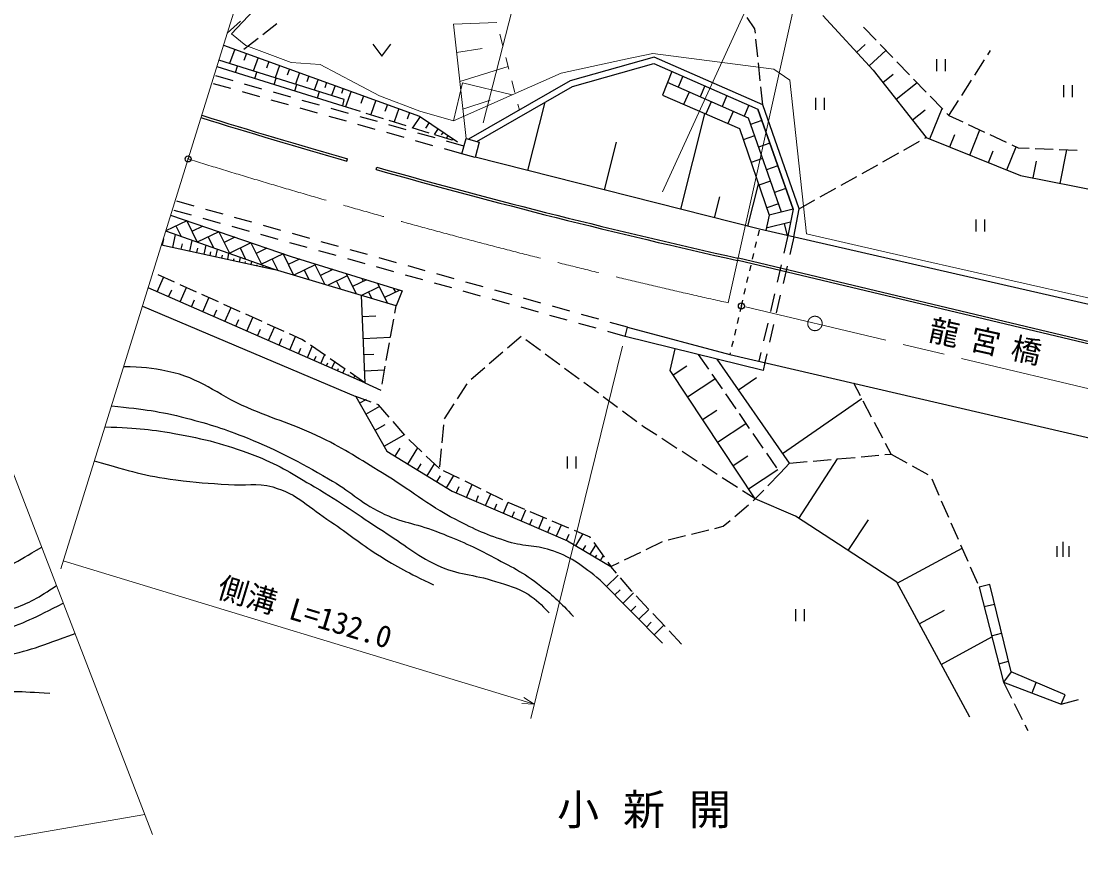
# Model space of a CAD drawing. Units: millimetres, scale not verified. Extents: x 40000 to 680000, y 20000 to 380000.
# Drawn here: x 216000 to 304304, y 250191 to 319200 of the extents above; entities that cross this region are included whole.
import ezdxf
from ezdxf.enums import TextEntityAlignment as Align

# ---------------------------------------------------------------- set-up
doc = ezdxf.new("R2010")
doc.units = ezdxf.units.MM
doc.header["$LTSCALE"] = 1000
doc.header["$PDMODE"] = 32
doc.header["$PDSIZE"] = 500
doc.linetypes.add('CHAIN', pattern=[18.5, 12, -1.5, 3.5, -1.5])
for name, color, linetype, lineweight in [('M-BGD', 7, 'Continuous', 25), ('M-BMK', 2, 'CHAIN', 13), ('M-BMK-ROW', 30, 'Continuous', 13), ('M-STR-STR1', 1, 'Continuous', 25), ('M-STR-STRD', 7, 'Continuous', 13)]:
    doc.layers.add(name, color=color, linetype=linetype, lineweight=lineweight)
doc.layers.add('M-OTRS', color=6, linetype='Continuous')
doc.layers.add('M-STR-HTXT', color=7, linetype='Continuous')
doc.styles.add('ＭＳ ゴシック', font='')
doc.styles.get('ＭＳ ゴシック').set_extended_font_data('MS Gothic')

msp = doc.modelspace()

# ---------------------------------------------------------------- linework, layer by layer
at = {"layer": 'M-BGD'}
for p, q in [((282797, 319667), (286991, 315109)), ((233165, 318197), (234286, 319194)), ((237309, 318992), (236129, 318067)), ((277145, 318573), (276508, 319510)), ((277183, 318208), (277145, 318573)), ((286201, 318695), (287244, 317616)), ((232860, 317215), (249190, 311305)), ((235736, 317758), (234555, 316832)), ((245306, 317296), (246056, 316296)), ((246056, 316296), (246806, 317296)), ((277388, 316219), (277234, 317711)), ((285619, 316600), (286323, 317248)), ((287591, 317257), (288634, 316179)), ((233800, 316874), (233362, 315665)), ((234768, 316524), (234549, 315919)), ((235736, 316174), (235330, 315052)), ((286655, 315474), (288063, 316769)), ((296548, 316393), (296776, 316750)), ((232304, 315426), (242817, 312141)), ((242921, 312690), (232465, 315944)), ((233860, 314940), (234022, 315459)), ((236633, 315849), (236430, 315288)), ((237531, 315524), (237154, 314484)), ((261948, 313773), (268722, 315677)), ((268722, 315677), (277398, 311869)), ((277593, 314230), (277439, 315722)), ((288981, 315819), (290024, 314741)), ((292278, 316048), (292278, 315048)), ((293028, 315048), (293028, 316048)), ((295469, 314709), (296278, 315972)), ((233653, 314233), (232209, 314640)), ((235477, 314435), (235640, 314956)), ((237079, 313934), (237242, 314457)), ((238363, 315223), (238174, 314703)), ((239195, 314922), (238846, 313958)), ((239966, 314643), (239792, 314161)), ((240738, 314364), (240414, 313470)), ((270229, 315015), (269430, 313035)), ((271144, 314613), (270743, 313698)), ((286991, 315109), (291428, 309518)), ((287794, 314096), (288670, 314791)), ((290372, 314381), (291414, 313303)), ((233474, 313587), (232030, 313994)), ((236059, 313553), (234615, 313961)), ((238796, 313397), (238960, 313922)), ((241453, 314105), (241291, 313658)), ((242168, 313846), (241868, 313017)), ((242831, 313606), (242681, 313192)), ((253957, 309176), (261948, 313773)), ((276599, 311128), (269854, 314087)), ((272976, 313810), (272574, 312894)), ((277798, 312240), (277644, 313732)), ((288906, 312695), (290658, 314085)), ((294390, 313025), (295199, 314288)), ((302853, 313860), (302853, 312860)), ((303603, 312860), (303603, 313860)), ((235880, 312907), (234436, 313315)), ((238286, 312228), (236842, 312635)), ((238465, 312874), (237021, 313281)), ((240870, 312194), (239427, 312602)), ((240681, 312809), (240846, 313336)), ((242817, 312141), (242921, 312690)), ((243494, 313366), (243027, 312075)), ((244527, 312993), (244294, 312347)), ((245560, 312619), (245126, 311419)), ((269430, 313035), (275849, 310258)), ((271658, 313296), (271206, 312266)), ((274807, 313006), (274406, 312091)), ((282190, 312827), (282190, 311827)), ((282940, 311827), (282940, 312827)), ((291762, 312944), (292805, 311865)), ((293312, 311341), (294121, 312604)), ((240692, 311548), (239248, 311956)), ((243276, 311515), (241833, 311923)), ((242817, 312141), (244248, 311694)), ((246520, 312272), (246303, 311672)), ((247479, 311924), (247076, 310810)), ((258234, 306757), (259678, 312467)), ((273490, 312492), (273042, 311472)), ((276639, 312203), (276237, 311287)), ((277398, 311869), (280320, 303547)), ((280320, 303547), (277398, 311869)), ((290264, 310984), (291334, 311832)), ((291718, 309401), (292739, 311933)), ((243097, 310869), (241654, 311277)), ((245682, 310836), (244239, 311243)), ((244726, 311545), (246157, 311097)), ((246635, 310948), (248066, 310501)), ((248370, 311602), (248169, 311045)), ((249253, 311263), (248621, 310327)), ((249190, 311305), (252372, 309155)), ((270971, 303536), (272984, 311497)), ((275321, 311689), (274878, 310678)), ((279347, 303300), (276599, 311128)), ((277729, 310926), (276786, 310595)), ((293152, 311506), (293312, 311341)), ((293312, 311341), (294465, 310807)), ((245503, 310189), (244060, 310597)), ((248088, 310156), (246645, 310564)), ((248544, 310351), (249975, 309904)), ((250002, 310757), (249686, 310289)), ((250750, 310251), (250421, 309765)), ((251164, 309971), (251000, 309728)), ((275849, 310258), (278338, 303045)), ((294918, 310597), (296279, 309966)), ((295059, 308054), (295900, 310142)), ((247909, 309510), (246466, 309918)), ((250315, 308831), (248872, 309238)), ((250494, 309477), (249051, 309884)), ((250453, 309755), (251884, 309308)), ((251578, 309691), (251418, 309453)), ((252900, 308797), (251456, 309205)), ((251993, 309412), (251912, 309292)), ((252362, 309158), (252372, 309155)), ((264602, 305147), (265609, 309127)), ((277117, 309651), (276173, 309320)), ((289561, 308472), (290870, 309205)), ((291306, 309449), (291428, 309518)), ((291428, 309518), (299268, 306357)), ((293388, 308727), (293809, 309771)), ((296733, 309756), (298094, 309126)), ((252721, 308151), (251278, 308559)), ((278392, 309039), (277448, 308708)), ((287816, 307495), (289125, 308228)), ((296604, 307431), (296993, 308397)), ((298149, 306808), (298928, 308740)), ((298548, 308916), (299085, 308667)), ((299085, 308667), (299992, 308629)), ((300492, 308609), (301991, 308547)), ((302490, 308526), (303989, 308464)), ((302570, 305697), (303130, 308500)), ((243141, 307542), (243196, 307734)), ((277535, 301876), (253832, 307870)), ((277780, 307764), (276825, 307429)), ((300327, 306145), (300608, 307547)), ((245591, 306846), (245645, 307039)), ((279054, 307152), (278111, 306821)), ((286071, 306517), (287380, 307250)), ((276566, 302121), (277450, 305618)), ((278442, 305877), (277477, 305538)), ((284326, 305540), (285635, 306273)), ((299268, 306357), (307472, 304716)), ((279717, 305265), (278773, 304933)), ((282581, 304563), (283890, 305296)), ((230416, 303796), (228972, 304199)), ((273768, 302829), (274210, 304577)), ((279105, 303990), (278130, 303648)), ((280836, 303586), (282145, 304319)), ((228454, 303046), (238509, 299596)), ((230205, 303037), (228760, 303440)), ((232824, 303123), (231380, 303527)), ((278338, 303045), (278047, 301759)), ((280320, 303547), (278338, 303045)), ((280320, 303547), (279898, 301335)), ((280312, 303545), (280316, 303528)), ((229792, 302587), (228046, 301734)), ((228893, 302148), (229322, 301272)), ((229792, 302587), (230667, 300797)), ((231129, 302128), (230231, 301689)), ((232612, 302364), (231168, 302768)), ((235020, 301692), (233576, 302095)), ((235232, 302451), (233788, 302854)), ((237640, 301779), (236195, 302182)), ((280113, 302463), (278095, 301952)), ((279588, 302330), (279834, 301361)), ((295560, 302677), (295560, 301677)), ((296310, 301677), (296310, 302677)), ((237117, 298521), (228043, 301723)), ((228623, 300362), (228856, 301436)), ((232467, 301670), (230676, 300794)), ((231569, 301230), (232013, 300322)), ((232467, 301670), (233346, 299873)), ((233805, 301211), (232906, 300771)), ((237428, 301019), (235983, 301423)), ((240048, 301106), (238603, 301510)), ((279902, 301354), (279564, 299892)), ((279906, 301379), (279811, 301355)), ((280389, 301241), (280051, 299780)), ((227683, 300566), (237117, 298521)), ((227764, 300548), (227881, 301085)), ((229338, 300207), (229435, 300654)), ((230053, 300052), (230246, 300946)), ((230647, 299923), (230728, 300295)), ((231242, 299795), (231403, 300538)), ((232008, 300332), (231999, 300327)), ((235142, 300752), (233321, 299861)), ((234244, 300312), (234704, 299373)), ((235142, 300752), (236021, 298955)), ((236480, 300293), (235582, 299853)), ((239836, 300347), (238391, 300750)), ((242456, 300434), (241011, 300837)), ((231736, 299687), (231803, 299996)), ((232230, 299580), (232364, 300198)), ((232719, 299474), (232773, 299721)), ((233208, 299368), (233315, 299863)), ((233696, 299262), (233736, 299448)), ((234185, 299156), (234265, 299527)), ((234683, 299414), (234643, 299394)), ((237818, 299834), (235965, 298927)), ((236919, 299394), (237386, 298440)), ((237818, 299834), (238691, 298049)), ((239184, 299388), (238257, 298935)), ((238509, 299596), (247746, 296749)), ((239142, 299401), (239155, 299375)), ((242244, 299675), (240799, 300078)), ((244652, 299002), (243207, 299406)), ((244864, 299761), (243419, 300165)), ((247272, 299089), (245827, 299492)), ((342923, 283490), (275785, 299451)), ((234674, 299050), (234700, 299174)), ((235162, 298945), (235216, 299192)), ((235651, 298839), (235664, 298900)), ((236139, 298733), (236166, 298856)), ((247240, 295484), (237117, 298521)), ((237359, 298496), (237298, 298466)), ((240493, 298916), (238709, 298043)), ((239595, 298476), (239995, 297657)), ((240453, 298997), (241300, 297266)), ((241976, 298528), (240932, 298017)), ((241764, 298593), (241831, 298457)), ((247060, 298330), (245615, 298733)), ((249679, 298416), (248235, 298820)), ((342877, 283295), (275739, 299257)), ((279338, 298918), (279000, 297457)), ((279825, 298805), (279487, 297344)), ((227334, 296654), (227863, 297866)), ((228782, 297455), (227413, 298068)), ((243168, 297998), (241531, 297197)), ((243075, 298189), (243909, 296483)), ((244769, 297667), (243608, 297099)), ((244385, 297785), (244506, 297539)), ((249467, 297657), (248023, 298061)), ((252087, 297744), (250643, 298147)), ((244646, 289093), (226570, 296988)), ((228289, 296237), (228549, 296834)), ((230607, 296637), (229238, 297250)), ((229244, 295820), (229765, 297014)), ((242270, 297558), (242604, 296875)), ((245844, 297080), (244352, 296350)), ((245696, 297381), (246518, 295700)), ((247561, 296806), (246283, 296181)), ((247007, 296977), (247181, 296621)), ((247746, 296749), (247240, 295484)), ((251875, 296985), (250431, 297388)), ((254283, 296312), (252839, 296716)), ((254495, 297072), (253051, 297475)), ((256903, 296399), (255458, 296803)), ((230185, 295409), (230442, 295997)), ((232432, 295819), (231063, 296432)), ((231126, 294998), (231639, 296174)), ((244338, 296354), (244646, 289093)), ((244945, 296640), (245214, 296092)), ((256691, 295640), (255246, 296044)), ((259311, 295727), (257866, 296130)), ((278775, 296482), (278436, 295021)), ((279261, 296370), (278923, 294908)), ((226100, 295477), (243887, 287954)), ((232053, 294593), (232306, 295173)), ((234257, 295001), (232888, 295615)), ((232979, 294189), (233485, 295347)), ((247132, 294886), (247240, 295484)), ((247266, 295549), (247174, 295504)), ((259099, 294968), (257654, 295371)), ((261719, 295054), (260274, 295458)), ((233893, 293790), (234142, 294360)), ((236082, 294184), (234714, 294797)), ((234806, 293391), (235304, 294532)), ((244412, 294601), (245552, 294650)), ((246778, 292917), (247044, 294393)), ((261507, 294295), (260062, 294699)), ((264127, 294382), (262682, 294785)), ((266535, 293710), (265090, 294113)), ((235705, 292998), (235951, 293560)), ((237908, 293366), (236539, 293979)), ((236605, 292605), (237096, 293730)), ((263915, 293623), (262470, 294026)), ((266323, 292950), (264878, 293354)), ((266323, 292950), (266518, 293714)), ((266518, 293714), (275056, 291448)), ((278211, 294047), (277872, 292585)), ((278697, 293934), (278359, 292473)), ((237491, 292218), (237733, 292772)), ((239395, 292700), (238364, 293162)), ((238377, 291831), (238861, 292939)), ((239700, 292490), (239395, 292700)), ((244490, 292777), (246770, 292874)), ((246423, 290949), (246689, 292425)), ((257666, 292940), (256528, 291963)), ((259273, 291775), (258067, 292667)), ((277825, 290117), (266323, 292950)), ((239115, 291509), (239316, 291970)), ((239852, 291187), (240255, 292109)), ((241349, 291358), (240112, 292207)), ((244547, 291435), (245386, 291470)), ((256149, 291637), (255011, 290660)), ((260881, 290587), (259675, 291478)), ((270081, 290106), (270487, 291925)), ((272410, 291451), (273264, 290218)), ((277647, 291611), (277479, 290886)), ((278134, 291499), (277966, 290773)), ((240416, 290941), (240570, 291293)), ((240980, 290694), (241288, 291399)), ((241439, 290494), (241554, 290759)), ((242997, 290226), (241761, 291075)), ((241897, 290294), (242128, 290823)), ((280015, 282387), (274003, 291059)), ((277966, 290773), (277825, 290117)), ((242355, 290094), (242432, 290270)), ((242813, 289894), (242967, 290246)), ((243271, 289694), (243310, 289782)), ((244646, 289093), (243410, 289943)), ((243730, 289494), (243807, 289670)), ((244604, 290092), (246282, 290164)), ((246068, 288981), (246334, 290457)), ((254632, 290334), (253494, 289356)), ((262490, 289398), (261283, 290289)), ((277168, 279413), (270081, 290106)), ((270326, 289736), (271466, 290491)), ((273548, 289807), (274402, 288574)), ((244646, 289093), (245975, 288461)), ((253135, 289012), (252322, 287752)), ((264098, 288209), (262892, 289101)), ((271535, 287912), (273814, 289423)), ((275781, 288494), (277266, 289524)), ((285940, 288003), (285389, 289052)), ((243887, 287954), (246481, 283399)), ((245174, 287483), (243887, 287954)), ((245975, 288461), (245980, 288489)), ((265706, 287020), (264500, 287912)), ((274687, 288163), (275541, 286929)), ((244202, 287400), (244783, 287731)), ((244731, 286471), (245893, 287132)), ((245785, 287258), (245643, 287311)), ((246661, 286233), (245785, 287258)), ((252050, 287332), (251237, 286072)), ((279445, 283208), (286053, 287789)), ((286870, 286233), (286172, 287561)), ((267315, 285832), (266108, 286723)), ((272784, 286028), (273962, 286808)), ((275825, 286518), (276679, 285285)), ((245494, 285133), (246330, 285609)), ((247959, 284711), (246985, 285852)), ((251182, 285577), (251044, 284084)), ((267867, 285424), (267717, 285534)), ((268970, 284711), (267867, 285424)), ((274033, 284143), (276389, 285704)), ((287801, 284463), (287103, 285790)), ((246256, 283794), (247929, 284747)), ((249401, 283325), (248316, 284362)), ((270650, 283625), (269390, 284439)), ((276964, 284874), (277818, 283641)), ((247162, 282979), (247574, 283647)), ((248231, 282320), (249054, 283656)), ((250998, 283586), (250860, 282092)), ((288493, 283146), (288034, 284020)), ((246481, 283399), (251922, 280046)), ((250847, 281944), (249762, 282980)), ((261494, 282943), (261494, 281943)), ((262244, 281943), (262244, 282943)), ((272330, 282539), (271070, 283354)), ((275324, 282195), (276542, 283002)), ((278102, 283230), (278956, 281996)), ((280802, 277790), (284034, 282747)), ((282007, 282565), (283501, 282699)), ((283999, 282743), (285493, 282877)), ((285991, 282922), (287485, 283056)), ((287983, 283100), (288493, 283146)), ((288493, 283146), (289803, 282415)), ((249028, 281829), (249335, 282327)), ((249824, 281339), (250438, 282334)), ((251162, 281790), (252510, 281131)), ((274009, 281454), (272749, 282268)), ((276615, 280246), (279050, 281860)), ((279256, 281564), (280015, 282387)), ((280015, 282387), (281509, 282520)), ((290240, 282172), (291550, 281441)), ((250630, 280842), (250940, 281346)), ((251435, 280346), (252056, 281353)), ((252959, 280911), (254306, 280252)), ((275689, 280368), (274429, 281183)), ((279256, 281564), (278229, 280506)), ((279241, 281585), (279256, 281564)), ((291877, 281098), (292479, 279724)), ((251922, 280046), (261540, 275933)), ((252256, 279903), (252486, 280440)), ((253116, 279535), (253575, 280610)), ((254756, 280033), (256103, 279374)), ((277168, 279413), (276109, 280097)), ((277880, 280147), (277168, 279413)), ((253911, 279195), (254123, 279692)), ((254706, 278855), (255131, 279849)), ((256180, 278225), (256573, 279146)), ((256553, 279155), (257933, 278567)), ((276986, 279257), (277168, 279413)), ((280515, 277977), (277168, 279413)), ((292680, 279266), (293282, 277892)), ((255443, 278540), (255640, 279001)), ((256918, 277909), (257115, 278371)), ((257656, 277593), (258051, 278517)), ((258393, 278371), (259773, 277783)), ((275467, 277955), (276606, 278932)), ((258397, 277277), (258595, 277740)), ((259137, 276960), (259533, 277886)), ((260233, 277587), (261613, 277000)), ((274510, 277135), (275088, 277630)), ((288961, 272469), (280515, 277977)), ((284921, 275104), (286601, 277679)), ((293483, 277434), (294085, 276060)), ((259879, 276643), (260077, 277107)), ((260621, 276326), (261017, 277253)), ((261451, 275971), (261673, 276490)), ((262073, 276804), (263374, 276249)), ((262233, 275519), (262811, 276489)), ((271848, 276487), (273306, 276842)), ((273792, 276960), (274510, 277135)), ((261540, 275933), (265146, 273782)), ((262831, 275163), (263053, 275536)), ((263374, 276249), (263424, 276180)), ((263428, 274806), (263874, 275553)), ((263716, 275774), (264591, 274555)), ((268082, 275208), (269431, 275863)), ((269905, 276013), (271363, 276368)), ((294286, 275603), (294888, 274229)), ((302842, 274599), (302842, 275849)), ((263858, 274550), (263969, 274737)), ((264287, 274294), (264510, 274668)), ((266283, 274334), (267632, 274989)), ((289007, 272385), (294411, 275317)), ((302342, 274599), (302342, 275474)), ((303342, 274599), (303342, 275474)), ((264882, 274149), (265146, 273782)), ((265146, 273782), (265833, 274115)), ((265621, 273219), (265146, 273782)), ((295089, 273771), (295691, 272397)), ((264785, 272111), (265751, 273065)), ((269448, 267391), (264260, 272643)), ((266854, 271757), (265943, 272837)), ((295057, 261232), (288961, 272469)), ((296709, 272279), (295833, 272073)), ((295833, 272073), (297857, 264164)), ((298494, 265011), (296709, 272279)), ((265470, 271418), (265903, 271846)), ((266154, 270726), (267020, 271581)), ((266914, 271694), (266854, 271757)), ((268286, 270238), (267257, 271330)), ((266814, 270058), (267231, 270470)), ((267474, 269390), (268308, 270215)), ((280515, 270238), (280515, 269238)), ((281265, 269238), (281265, 270238)), ((296251, 270440), (297107, 270659)), ((269658, 268783), (268629, 269875)), ((290840, 269006), (292951, 270152)), ((268110, 268746), (268512, 269144)), ((268746, 268103), (269550, 268898)), ((271030, 267328), (270001, 268419)), ((292673, 265627), (296896, 267919)), ((296871, 268016), (297703, 268229)), ((297469, 265680), (298278, 265887)), ((298494, 265011), (297857, 264164)), ((302998, 263096), (298494, 265011)), ((297857, 264164), (298528, 262823)), ((297857, 264164), (302666, 262330)), ((300238, 263256), (300571, 264128)), ((298752, 262376), (299423, 261034)), ((302666, 262330), (302998, 263096)), ((302666, 262330), (304119, 262703)), ((299646, 260587), (299882, 260115))]:
    msp.add_line(p, q, dxfattribs=at)
at = {"layer": 'M-BGD', "lineweight": 13}
for p, q in [((252020, 318944), (255631, 319079)), ((253073, 309421), (252020, 318944)), ((256132, 317143), (255881, 318111)), ((252282, 316580), (254415, 316917)), ((256634, 315207), (256383, 316175)), ((252547, 314183), (256574, 315439)), ((257136, 313271), (256885, 314239)), ((252802, 311874), (255090, 312627)), ((257517, 311800), (257387, 312302))]:
    msp.add_line(p, q, dxfattribs=at)
at = {"layer": 'M-BGD'}
msp.add_lwpolyline([(280389, 301241), (280836, 303586), (277798, 312240), (268759, 316206), (261753, 314238), (253281, 309363)], dxfattribs=at)
msp.add_lwpolyline([(252721, 308151), (253073, 309421), (254177, 309115), (253825, 307845)], close=True, dxfattribs=at)
for radius, start, end in [(561129, 252.72658, 254.02241), (560929, 252.72658, 254.02241), (561129, 254.28241, 257.45198), (560929, 254.28241, 257.45198)]:
    msp.add_arc((397598, 846994), radius, start, end, dxfattribs=at)
for points, knots in [([(264262, 272641), (262684, 273891), (262053, 274445), (260375, 275067), (258958, 275593), (258026, 275387), (256585, 275844), (254819, 276406), (253855, 276831), (252213, 277691), (249704, 279004), (248519, 280119), (246092, 281577), (244138, 282751), (243089, 283498), (241039, 284492), (238680, 285637), (237231, 285987), (234820, 287019), (232212, 288134), (230997, 289488), (228213, 290031), (226791, 290308), (226166, 290408), (224523, 290406)], [0, 0, 0, 0, 1, 1, 1, 2, 2, 2, 3, 3, 3, 4, 4, 4, 5, 5, 5, 6, 6, 6, 7, 7, 7, 8, 8, 8, 8]), ([(223520, 287179), (226447, 286839), (227372, 286758), (229768, 286144), (231779, 285628), (232890, 285258), (234820, 284492), (237581, 283397), (239035, 282551), (241622, 281091), (243391, 280093), (244176, 279180), (245994, 278274), (247681, 277433), (248806, 277405), (250561, 276719), (252381, 276008), (253401, 275592), (255128, 274678), (256814, 273787), (257809, 273334), (259306, 272152), (260444, 271254), (260858, 270862), (262027, 269626)], [0, 0, 0, 0, 1, 1, 1, 2, 2, 2, 3, 3, 3, 4, 4, 4, 5, 5, 5, 6, 6, 6, 7, 7, 7, 8, 8, 8, 8]), ([(222974, 285425), (225858, 285288), (226787, 285229), (229185, 284784), (231783, 284301), (233232, 283897), (235695, 282938), (237656, 282173), (238633, 281464), (240456, 280411), (242762, 279079), (243942, 278150), (246189, 276719), (247929, 275610), (248800, 274800), (250658, 273901), (252432, 273043), (253651, 273176), (255517, 272541), (256598, 272173), (257284, 272100), (258237, 271472), (259001, 270969), (259297, 270682), (259986, 269917)], [0, 0, 0, 0, 1, 1, 1, 2, 2, 2, 3, 3, 3, 4, 4, 4, 5, 5, 5, 6, 6, 6, 7, 7, 7, 8, 8, 8, 8]), ([(222088, 282574), (225230, 281695), (226189, 281362), (228893, 280994), (230592, 280763), (231555, 280727), (233266, 280606), (234706, 280503), (235566, 280795), (236958, 280411), (239091, 279823), (239953, 278690), (241816, 277496), (243376, 276496), (244132, 275758), (245703, 274776), (247459, 273677), (248130, 273357), (250367, 272249)], [0, 0, 0, 0, 1, 1, 1, 2, 2, 2, 3, 3, 3, 4, 4, 4, 5, 5, 5, 6, 6, 6, 6]), ([(188489, 266895), (191141, 267770), (191943, 268009), (194206, 268538), (197003, 269191), (198641, 269189), (201469, 269697), (203406, 270046), (204498, 270216), (206413, 270674), (208381, 271145), (209523, 271306), (211418, 272017), (212895, 272571), (213635, 273089), (215019, 273848), (216082, 274431), (216431, 274632), (217708, 275395)], [0, 0, 0, 0, 1, 1, 1, 2, 2, 2, 3, 3, 3, 4, 4, 4, 5, 5, 5, 6, 6, 6, 6]), ([(175060, 255998), (177357, 256483), (178057, 256644), (179923, 257246), (182030, 257925), (183193, 258392), (185172, 259382), (186971, 260283), (187965, 260850), (189567, 262068), (190789, 262997), (191219, 263818), (192436, 264753), (193758, 265770), (194571, 266279), (196098, 266951), (197611, 267617), (198570, 267702), (200187, 268049), (202195, 268481), (203342, 268614), (205375, 268904), (207562, 269216), (208803, 269269), (210991, 269575), (212640, 269806), (213622, 269720), (215202, 270247), (216766, 270768), (217381, 271171), (218942, 272202)], [0, 0, 0, 0, 1, 1, 1, 2, 2, 2, 3, 3, 3, 4, 4, 4, 5, 5, 5, 6, 6, 6, 7, 7, 7, 8, 8, 8, 9, 9, 9, 10, 10, 10, 10]), ([(171522, 251343), (174304, 252248), (175008, 252478), (177237, 253218), (179720, 254042), (181135, 254437), (183585, 255354), (185787, 256177), (187077, 256545), (189140, 257673), (190625, 258486), (191386, 259083), (192680, 260176), (193943, 261243), (194241, 262276), (195548, 263289), (196535, 264053), (197224, 264328), (198417, 264692), (200139, 265219), (201232, 264873), (202995, 265242), (204921, 265645), (205865, 266346), (207756, 266890), (210201, 267593), (211695, 267533), (214103, 268355), (216287, 269099), (217090, 269492), (219509, 270735)], [0, 0, 0, 0, 1, 1, 1, 2, 2, 2, 3, 3, 3, 4, 4, 4, 5, 5, 5, 6, 6, 6, 7, 7, 7, 8, 8, 8, 9, 9, 9, 10, 10, 10, 10]), ([(186088, 253645), (189353, 255925), (190234, 256559), (192985, 258284), (195195, 259669), (196433, 260451), (198722, 261702), (201043, 262970), (202333, 263749), (204826, 264631), (206581, 265253), (207631, 265407), (209465, 265730), (211285, 266050), (212347, 265943), (214165, 266279), (216703, 266750), (217624, 267152), (220486, 268208)], [0, 0, 0, 0, 1, 1, 1, 2, 2, 2, 3, 3, 3, 4, 4, 4, 5, 5, 5, 6, 6, 6, 6]), ([(195182, 256453), (197853, 258284), (198758, 258926), (201286, 260054), (203647, 261107), (205075, 261459), (207573, 262129), (209596, 262671), (210739, 263005), (212822, 263228), (214979, 263458), (215837, 263395), (218376, 263228)], [0, 0, 0, 0, 1, 1, 1, 2, 2, 2, 3, 3, 3, 4, 4, 4, 4])]:
    msp.add_open_spline(points, degree=3, knots=knots, dxfattribs=at)
at = {"layer": 'M-BMK'}
msp.add_line((342042, 279786), (274905, 295748), dxfattribs=at)
msp.add_circle((282148, 294026), 600, dxfattribs=at)
msp.add_arc((397598, 846994), 564736, 252.72658, 257.45198, dxfattribs=at)
at = {"layer": 'M-BMK-ROW'}
for p, q in [((233523, 318142), (241574, 326695)), ((234734, 317163), (233523, 318142)), ((238487, 315752), (234734, 317163)), ((267980, 316377), (266753, 316114)), ((268637, 316517), (267980, 316377)), ((278727, 315194), (268637, 316517)), ((240925, 315596), (238487, 315752)), ((243846, 314040), (240925, 315596)), ((266753, 316114), (260996, 314882)), ((260996, 314882), (256914, 313075)), ((280051, 314282), (278727, 315194)), ((245866, 312977), (243846, 314040)), ((252778, 314061), (252027, 310912)), ((256914, 313075), (252778, 314061)), ((281438, 301488), (280051, 314282)), ((249213, 311718), (245866, 312977)), ((252027, 310912), (256914, 313075)), ((252027, 310912), (249213, 311718)), ((281438, 301488), (288075, 299953)), ((288075, 299953), (306497, 295783))]:
    msp.add_line(p, q, dxfattribs=at)
at = {"layer": 'M-OTRS'}
for p in [(229910, 307729), (276015, 295484)]:
    msp.add_point(p, dxfattribs=at)
at = {"layer": 'M-STR-STR1'}
for p, q in [((277403, 301321), (277519, 301807)), ((321452, 291813), (277535, 301876)), ((277172, 300348), (277287, 300835)), ((276941, 299375), (277056, 299862)), ((276709, 298402), (276825, 298889)), ((276478, 297429), (276594, 297916)), ((276247, 296457), (276362, 296943)), ((276015, 295484), (276131, 295970)), ((276015, 295484), (275900, 294997)), ((275784, 294511), (275668, 294024)), ((275553, 293538), (275437, 293051)), ((275321, 292565), (275206, 292079)), ((275090, 291592), (275056, 291448)), ((275056, 291448), (318945, 281271))]:
    msp.add_line(p, q, dxfattribs=at)
at = {"layer": 'M-STR-STRD'}
for p, q in [((229910, 307729), (241602, 345330)), ((254500, 310737), (261475, 338055)), ((269444, 305001), (279873, 327734)), ((274905, 295748), (281947, 327386)), ((229910, 307729), (219296, 273594)), ((211236, 292144), (226953, 251471)), ((266110, 292135), (258468, 261134)), ((219499, 274247), (258761, 262323)), ((258761, 262323), (257728, 262362)), ((258761, 262323), (257881, 262866)), ((122555, 235069), (226307, 253144))]:
    msp.add_line(p, q, dxfattribs=at)

# ---------------------------------------------------------------- texts
at = {"layer": 'M-STR-HTXT', "insert": (291468, 292460), "char_height": 1833, "attachment_point": 7, "rotation": 347.664, "style": 'ＭＳ ゴシック'}
msp.add_mtext('\\T1.4;龍宮橋', dxfattribs=at)
at = {"layer": 'M-STR-HTXT', "insert": (260658, 251968), "char_height": 2566, "attachment_point": 7, "style": 'ＭＳ ゴシック'}
msp.add_mtext('\\T1.57;小新開', dxfattribs=at)
at = {"layer": 'M-STR-STRD', "style": 'ＭＳ ゴシック'}
msp.add_text('側溝 L=132.0', height=1833, rotation=343.107, dxfattribs=at).set_placement((239217, 268572), align=Align.BOTTOM_CENTER)

doc.saveas('drawing.dxf')
